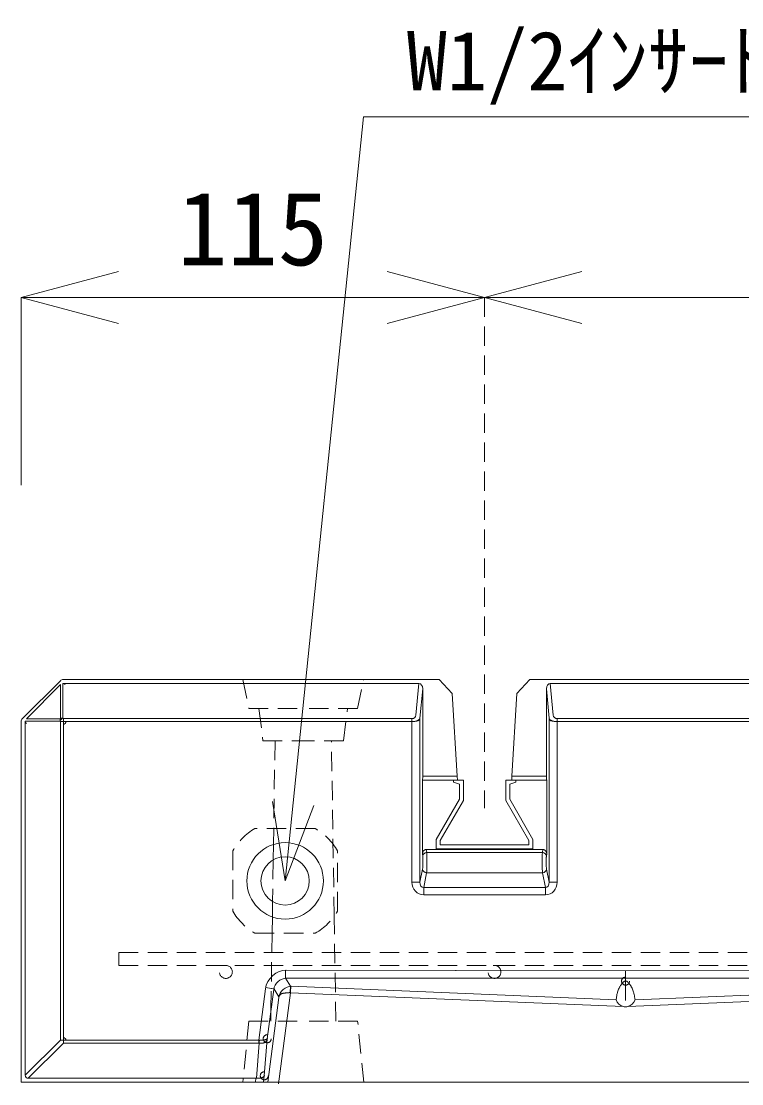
# Model space of a CAD drawing. Units: millimetres, scale not verified. Extents: x 494 to 2142, y -1316 to -164.
# Drawn here: x 1778.5 to 1957.3, y -1069 to -805.3 of the extents above; entities that cross this region are included whole.
import ezdxf
from ezdxf.enums import TextEntityAlignment as Align

# ---------------------------------------------------------------- set-up
doc = ezdxf.new("R2010")
doc.units = ezdxf.units.MM
doc.header["$LTSCALE"] = 4
doc.header["$PDMODE"] = 32
doc.header["$PDSIZE"] = 2
doc.linetypes.add('DASHED1', pattern=[1.8, 1.2, -0.6])
doc.layers.add('0-0', color=7, linetype='DASHED1', lineweight=9)
doc.styles.add('ＭＳ ゴシック', font='')
doc.styles.get('ＭＳ ゴシック').set_extended_font_data('MS Gothic')

msp = doc.modelspace()

# ---------------------------------------------------------------- linework, layer by layer
at = {"layer": '0-0', "linetype": 'Continuous'}
for p, q in [((1863.448, -828.952), (2038.686, -828.952)), ((1778.468, -873.849), (1802.616, -867.378)), ((1893.468, -873.849), (1869.32, -867.378)), ((1893.468, -873.849), (1917.616, -867.378)), ((1778.468, -873.849), (1893.468, -873.849)), ((1778.468, -873.849), (1802.616, -880.319)), ((1778.468, -873.849), (1778.468, -920.445)), ((1893.468, -873.849), (1869.32, -880.319)), ((1893.468, -873.849), (2078.468, -873.849)), ((1893.468, -873.849), (1917.616, -880.319)), ((1778.761, -978.394), (1788.175, -968.98)), ((1788.202, -969.953), (1779.734, -978.421)), ((1788.202, -978.421), (1788.202, -969.953)), ((1788.799, -969.687), (1788.799, -978.275)), ((1877.17, -969.687), (1788.799, -969.687)), ((1788.882, -968.687), (1882.218, -968.687)), ((1876.444, -977.563), (1877.17, -969.687)), ((1885.468, -972.177), (1882.218, -968.687)), ((1904.718, -968.687), (1901.468, -972.177)), ((1904.718, -968.687), (2068.054, -968.687)), ((1909.766, -969.687), (1910.492, -977.563)), ((2068.137, -969.687), (1909.766, -969.687)), ((1878.118, -970.958), (1877.441, -978.307)), ((1878.118, -992.687), (1878.118, -970.958)), ((1901.468, -972.177), (1900.276, -992.687)), ((1909.495, -978.307), (1908.818, -970.958)), ((1908.818, -992.687), (1908.818, -970.958)), ((1779.734, -978.421), (1788.202, -978.421)), ((1788.913, -978.389), (1788.799, -978.275)), ((1788.913, -978.389), (1788.913, -979.132)), ((1788.913, -978.389), (1875.447, -978.389)), ((1875.447, -979.132), (1875.447, -978.389)), ((1877.441, -978.307), (1877.441, -1019.006)), ((1909.495, -1019.006), (1909.495, -978.307)), ((1911.488, -978.389), (2068.023, -978.389)), ((1911.488, -978.389), (1911.488, -979.132)), ((1778.468, -1068.687), (1778.468, -979.101)), ((1779.468, -979.018), (1779.468, -1066.944)), ((1788.056, -979.018), (1779.468, -979.018)), ((1788.056, -979.018), (1788.17, -979.132)), ((1788.17, -1058.242), (1788.17, -979.132)), ((1788.913, -979.132), (1788.17, -979.132)), ((1788.913, -979.132), (1788.913, -1058.242)), ((1875.447, -979.132), (1788.913, -979.132)), ((1875.447, -1019.006), (1875.447, -979.132)), ((2068.023, -979.132), (1911.488, -979.132)), ((1911.488, -979.132), (1911.488, -1019.006)), ((1878.035, -1012.001), (1878.035, -993.687)), ((1885.718, -993.687), (1878.035, -993.687)), ((1878.118, -992.687), (1886.66, -992.687)), ((1885.718, -993.687), (1885.718, -994.187)), ((1885.718, -993.687), (1885.718, -994.187)), ((1886.718, -993.687), (1885.718, -993.687)), ((1885.718, -994.187), (1887.218, -994.687)), ((1888.218, -998.687), (1888.218, -993.687)), ((1898.718, -993.687), (1898.718, -998.687)), ((1899.718, -994.687), (1901.218, -994.187)), ((1900.276, -992.687), (1908.818, -992.687)), ((1901.218, -994.187), (1901.218, -993.687)), ((1908.901, -993.687), (1901.218, -993.687)), ((1908.901, -1012.001), (1908.901, -993.687)), ((1887.218, -994.687), (1887.218, -998.419)), ((1899.718, -998.419), (1899.718, -994.687)), ((1881.468, -1008.379), (1887.218, -998.419)), ((1888.218, -998.687), (1882.468, -1008.647)), ((1905.468, -1008.379), (1899.718, -998.419)), ((1843.968, -1018.687), (1851.09, -999.998)), ((1881.468, -1010.687), (1881.468, -1008.379)), ((1882.468, -1008.647), (1882.468, -1009.687)), ((1882.468, -1009.687), (1904.468, -1009.687)), ((1905.468, -1008.379), (1905.468, -1010.687)), ((1905.468, -1008.379), (1905.468, -1010.687)), ((1878.109, -1012.518), (1878.035, -1012.001)), ((1878.109, -1012.518), (1878.035, -1012.001)), ((1878.109, -1012.518), (1878.035, -1012.001)), ((1878.997, -1010.892), (1907.939, -1010.892)), ((1878.997, -1010.892), (1879.105, -1011.654)), ((1878.997, -1010.892), (1879.105, -1011.654)), ((1878.997, -1010.892), (1880.535, -1010.892)), ((1878.997, -1010.892), (1907.939, -1010.892)), ((1878.997, -1010.892), (1879.105, -1011.654)), ((1878.997, -1010.892), (1879.105, -1011.654)), ((1879.105, -1011.654), (1907.831, -1011.654)), ((1879.105, -1011.654), (1907.831, -1011.654)), ((1879.105, -1011.654), (1907.831, -1011.654)), ((1879.105, -1011.654), (1907.831, -1011.654)), ((1905.468, -1010.687), (1881.468, -1010.687)), ((1907.831, -1011.654), (1907.939, -1010.892)), ((1907.831, -1011.654), (1907.939, -1010.892)), ((1907.831, -1011.654), (1907.939, -1010.892)), ((1907.831, -1011.654), (1907.939, -1010.892)), ((1908.901, -1012.001), (1908.827, -1012.518)), ((1908.901, -1012.001), (1908.827, -1012.518)), ((1908.901, -1012.001), (1908.827, -1012.518)), ((1877.442, -1019.006), (1878.091, -1015.734)), ((1879.088, -1016.657), (1878.364, -1020.308)), ((1907.848, -1016.657), (1879.088, -1016.657)), ((1908.572, -1020.308), (1907.848, -1016.657)), ((1908.845, -1015.734), (1909.494, -1019.006)), ((1878.364, -1020.308), (1908.572, -1020.308)), ((1878.364, -1022.154), (1878.364, -1020.308)), ((1908.572, -1022.154), (1908.572, -1020.308)), ((1908.572, -1022.154), (1878.364, -1022.154)), ((1844.069, -1042.826), (1844.074, -1040.831)), ((1844.069, -1042.826), (1844.074, -1040.831)), ((1844.074, -1040.831), (1928.468, -1041.033)), ((1844.394, -1040.832), (1928.468, -1041.033)), ((2012.542, -1040.832), (1928.468, -1041.033)), ((1928.468, -1042.998), (1928.468, -1041.033)), ((1928.468, -1042.998), (1928.468, -1041.033)), ((1928.468, -1042.826), (1844.069, -1042.826)), ((1844.069, -1042.826), (1845.328, -1044.843)), ((1844.323, -1042.826), (1928.468, -1042.826)), ((2012.613, -1042.826), (1928.468, -1042.826)), ((1928.468, -1043.558), (1928.468, -1042.998)), ((1928.468, -1043.558), (1928.468, -1042.998)), ((1839.074, -1045.49), (1837.405, -1058.242)), ((1841.095, -1045.437), (1839.115, -1045.178)), ((1841.163, -1045.446), (1839.115, -1045.178)), ((1841.157, -1045.435), (1842.416, -1047.452)), ((1845.31, -1046.433), (1842.351, -1069.042)), ((1845.261, -1046.433), (1845.217, -1046.429)), ((1845.261, -1046.433), (1845.217, -1046.429)), ((1927.88, -1049.881), (1845.31, -1046.432)), ((1845.328, -1044.843), (1845.343, -1044.843)), ((1845.343, -1044.843), (1845.328, -1044.843)), ((1845.343, -1044.843), (1845.335, -1044.843)), ((1926.123, -1048.218), (1845.377, -1044.845)), ((1929.056, -1049.881), (2011.626, -1046.432)), ((1930.813, -1048.218), (2011.559, -1044.845)), ((1842.391, -1047.642), (1839.636, -1068.687)), ((1779.468, -1066.944), (1788.17, -1058.242)), ((1788.913, -1058.985), (1780.211, -1067.687)), ((1788.17, -1058.242), (1788.913, -1058.242)), ((1788.913, -1058.242), (1837.405, -1058.242)), ((1788.913, -1058.242), (1788.913, -1058.985)), ((1837.405, -1058.985), (1788.913, -1058.985)), ((1837.485, -1058.988), (1836.86, -1067.693)), ((1837.405, -1058.985), (1837.405, -1058.242)), ((1837.405, -1058.242), (1837.405, -1058.985)), ((1837.405, -1058.242), (1837.563, -1058.255)), ((1837.485, -1058.988), (1837.405, -1058.985)), ((1837.405, -1058.985), (1837.485, -1058.988)), ((1836.702, -1067.687), (1780.211, -1067.687)), ((1836.571, -1068.687), (1836.702, -1067.687)), ((1836.702, -1067.687), (1836.86, -1067.693)), ((1836.86, -1067.693), (1836.702, -1067.687)), ((1838.799, -1067.055), (1838.586, -1068.687)), ((1838.586, -1068.687), (1838.799, -1067.055)), ((1778.468, -1068.687), (1836.571, -1068.687)), ((1838.586, -1068.687), (1836.571, -1068.687)), ((1836.571, -1068.687), (1838.586, -1068.687)), ((1839.667, -1068.687), (1838.586, -1068.687)), ((1839.667, -1068.687), (1838.586, -1068.687)), ((1839.667, -1068.687), (1842.612, -1068.687)), ((1842.612, -1068.687), (2014.324, -1068.687))]:
    msp.add_line(p, q, dxfattribs=at)
at = {"layer": '0-0'}
for p, q in [((1893.468, -873.849), (1893.468, -1000.583)), ((1833.468, -968.687), (1834.968, -975.887)), ((1861.968, -975.887), (1863.468, -968.687)), ((1834.968, -975.887), (1848.468, -975.887)), ((1837.468, -975.887), (1838.468, -983.887)), ((1861.968, -975.887), (1848.468, -975.887)), ((1858.468, -983.887), (1859.468, -975.887)), ((1838.468, -983.887), (1848.468, -983.887)), ((1858.468, -983.887), (1848.468, -983.887)), ((1851.451, -1005.687), (1836.485, -1005.687)), ((1851.451, -1005.687), (1836.485, -1005.687)), ((1830.968, -1011.204), (1830.968, -1026.17)), ((1830.968, -1011.204), (1830.968, -1026.17)), ((1856.968, -1026.17), (1856.968, -1011.204)), ((1856.968, -1026.17), (1856.968, -1011.204)), ((1836.485, -1031.687), (1851.451, -1031.687)), ((1836.485, -1031.687), (1851.451, -1031.687)), ((1802.668, -1036.487), (2052.668, -1036.487)), ((1802.668, -1036.487), (1802.668, -1039.687)), ((1802.668, -1039.687), (2052.668, -1039.687)), ((1928.468, -1043.558), (1928.468, -1049.944)), ((1928.468, -1043.558), (1928.468, -1049.944)), ((1834.968, -1053.487), (1833.468, -1068.687)), ((1834.968, -1053.487), (1848.468, -1053.487)), ((1861.968, -1053.487), (1848.468, -1053.487)), ((1863.468, -1068.687), (1861.968, -1053.487))]:
    msp.add_line(p, q, dxfattribs=at)
at = {"layer": '0-0', "linetype": 'Continuous'}
for points in [[(1863.448, -828.952), (1843.968, -1018.687), (1840.792, -998.941)], [(1886.718, -993.687), (1886.66, -992.687), (1885.468, -972.177)], [(1888.218, -993.687), (1886.718, -993.687), (1886.718, -993.687), (1885.718, -993.687)], [(1885.718, -994.187), (1887.218, -994.687), (1887.218, -998.419)], [(1901.218, -993.687), (1900.218, -993.687), (1900.218, -993.687), (1898.718, -993.687)], [(1905.468, -1008.379), (1899.718, -998.419), (1899.718, -994.687), (1901.218, -994.187), (1901.218, -993.687)], [(1901.218, -993.687), (1900.218, -993.687), (1900.276, -992.687)], [(1905.468, -1010.687), (1881.468, -1010.687), (1881.468, -1008.379), (1887.218, -998.419)], [(1904.468, -1009.687), (1904.468, -1008.647), (1898.718, -998.687)], [(1878.997, -1010.892), (1880.535, -1010.892), (1906.401, -1010.892), (1907.939, -1010.892)], [(1880.535, -1010.892), (1906.401, -1010.892), (1907.939, -1010.892)], [(1926.123, -1048.218), (1926.145, -1048.052), (1926.186, -1047.766), (1926.229, -1047.48), (1926.277, -1047.195), (1926.332, -1046.911), (1926.395, -1046.629), (1926.437, -1046.466), (1926.479, -1046.317), (1926.559, -1046.062), (1926.648, -1045.81), (1926.748, -1045.562), (1926.856, -1045.319), (1926.975, -1045.081), (1927.048, -1044.946), (1927.11, -1044.836), (1927.224, -1044.65), (1927.346, -1044.469), (1927.477, -1044.292), (1927.617, -1044.12), (1927.769, -1043.952), (1927.862, -1043.857), (1927.899, -1043.82), (1927.965, -1043.759), (1928.033, -1043.702), (1928.104, -1043.652), (1928.179, -1043.611), (1928.257, -1043.581), (1928.305, -1043.569), (1928.319, -1043.567), (1928.346, -1043.564), (1928.372, -1043.561), (1928.399, -1043.56), (1928.425, -1043.559), (1928.452, -1043.558), (1928.468, -1043.558)], [(1930.813, -1048.218), (1930.791, -1048.052), (1930.75, -1047.766), (1930.707, -1047.48), (1930.659, -1047.195), (1930.604, -1046.911), (1930.541, -1046.629), (1930.499, -1046.466), (1930.457, -1046.317), (1930.377, -1046.062), (1930.288, -1045.81), (1930.188, -1045.562), (1930.079, -1045.319), (1929.961, -1045.081), (1929.888, -1044.946), (1929.826, -1044.836), (1929.712, -1044.65), (1929.59, -1044.469), (1929.459, -1044.292), (1929.319, -1044.12), (1929.167, -1043.952), (1929.074, -1043.857), (1929.037, -1043.82), (1928.971, -1043.759), (1928.903, -1043.702), (1928.832, -1043.652), (1928.757, -1043.611), (1928.679, -1043.581), (1928.631, -1043.569), (1928.616, -1043.567), (1928.59, -1043.564), (1928.564, -1043.561), (1928.537, -1043.56), (1928.511, -1043.559), (1928.484, -1043.558), (1928.468, -1043.558)], [(1841.134, -1045.624), (1839.533, -1057.855), (1838.799, -1067.055)], [(1842.794, -1046.895), (1842.74, -1046.946), (1842.689, -1046.999), (1842.662, -1047.032), (1842.633, -1047.068), (1842.588, -1047.133), (1842.547, -1047.2), (1842.508, -1047.269), (1842.471, -1047.339), (1842.436, -1047.411), (1842.416, -1047.452)], [(1845.343, -1046.433), (1845.331, -1046.432), (1845.31, -1046.432), (1845.29, -1046.431), (1845.269, -1046.43), (1845.249, -1046.43), (1845.229, -1046.429), (1845.217, -1046.429), (1845.168, -1046.428), (1845.083, -1046.429), (1844.999, -1046.432), (1844.914, -1046.436), (1844.83, -1046.44), (1844.746, -1046.446), (1844.697, -1046.449), (1844.648, -1046.453), (1844.565, -1046.459), (1844.482, -1046.465), (1844.4, -1046.471), (1844.317, -1046.478), (1844.234, -1046.485), (1844.186, -1046.489), (1844.132, -1046.494), (1844.04, -1046.504), (1843.948, -1046.514), (1843.856, -1046.526), (1843.765, -1046.538), (1843.673, -1046.552), (1843.619, -1046.561), (1843.56, -1046.572), (1843.458, -1046.592), (1843.357, -1046.615), (1843.258, -1046.643), (1843.161, -1046.677), (1843.066, -1046.718), (1843.013, -1046.745), (1842.975, -1046.766), (1842.912, -1046.805), (1842.852, -1046.848), (1842.794, -1046.895)], [(1837.485, -1058.988), (1837.549, -1058.99), (1837.66, -1058.993), (1837.771, -1058.994), (1837.882, -1058.995), (1837.992, -1058.993), (1838.103, -1058.988), (1838.167, -1058.984), (1838.211, -1058.98), (1838.287, -1058.972), (1838.363, -1058.962), (1838.438, -1058.95), (1838.513, -1058.934), (1838.587, -1058.916), (1838.63, -1058.904), (1838.673, -1058.891), (1838.747, -1058.865), (1838.819, -1058.835), (1838.89, -1058.802), (1838.958, -1058.764), (1839.024, -1058.723), (1839.061, -1058.697), (1839.094, -1058.672), (1839.148, -1058.626), (1839.199, -1058.577), (1839.247, -1058.525), (1839.292, -1058.47), (1839.334, -1058.412), (1839.356, -1058.377), (1839.373, -1058.35), (1839.4, -1058.301), (1839.424, -1058.252), (1839.447, -1058.201), (1839.466, -1058.149), (1839.483, -1058.097), (1839.492, -1058.066), (1839.497, -1058.046), (1839.505, -1058.012), (1839.512, -1057.978), (1839.518, -1057.944)], [(1837.563, -1058.255), (1837.634, -1058.257), (1837.757, -1058.261), (1837.879, -1058.262), (1838.001, -1058.262), (1838.122, -1058.258), (1838.242, -1058.249), (1838.311, -1058.242), (1838.364, -1058.234), (1838.457, -1058.22), (1838.549, -1058.203), (1838.641, -1058.184), (1838.735, -1058.166), (1838.83, -1058.148), (1838.885, -1058.138), (1838.939, -1058.129), (1839.033, -1058.114), (1839.125, -1058.096), (1839.215, -1058.073), (1839.3, -1058.042), (1839.378, -1058), (1839.42, -1057.97), (1839.431, -1057.961), (1839.451, -1057.943), (1839.469, -1057.925), (1839.488, -1057.906), (1839.506, -1057.886), (1839.523, -1057.867), (1839.533, -1057.855)], [(1839.518, -1057.944), (1839.524, -1057.909), (1839.53, -1057.875), (1839.533, -1057.855)], [(1836.86, -1067.693), (1836.917, -1067.694), (1837.014, -1067.696), (1837.111, -1067.697), (1837.208, -1067.697), (1837.306, -1067.696), (1837.403, -1067.693), (1837.459, -1067.69), (1837.5, -1067.688), (1837.571, -1067.682), (1837.641, -1067.675), (1837.712, -1067.666), (1837.781, -1067.656), (1837.851, -1067.643), (1837.89, -1067.634), (1837.929, -1067.625), (1837.994, -1067.608), (1838.059, -1067.589), (1838.123, -1067.568), (1838.188, -1067.545), (1838.252, -1067.521), (1838.289, -1067.506), (1838.323, -1067.493), (1838.38, -1067.469), (1838.437, -1067.443), (1838.491, -1067.414), (1838.543, -1067.382), (1838.591, -1067.346), (1838.617, -1067.323), (1838.638, -1067.302), (1838.671, -1067.262), (1838.702, -1067.22), (1838.731, -1067.175), (1838.758, -1067.129), (1838.784, -1067.082), (1838.799, -1067.055)], [(1842.612, -1068.687), (1839.755, -1068.687), (1839.667, -1068.687)]]:
    msp.add_lwpolyline(points, dxfattribs=at)
at = {"layer": '0-0'}
for points in [[(1841.468, -983.887), (1841.132, -1005.687), (1841.071, -1009.64), (1841.012, -1013.466), (1840.852, -1023.814), (1840.793, -1027.641), (1840.73, -1031.687), (1840.441, -1050.436), (1840.394, -1053.487)], [(1856.542, -1053.487), (1856.14, -1027.453), (1855.468, -983.887)]]:
    msp.add_lwpolyline(points, dxfattribs=at)
at = {"layer": '0-0', "linetype": 'Continuous'}
for radius in [9.5, 9.5, 6]:
    msp.add_circle((1843.968, -1018.687), radius, dxfattribs=at)
at = {"layer": '0-0'}
for centre in [(1829.268, -1041.287), (1895.935, -1041.287)]:
    msp.add_circle(centre, 1.6, dxfattribs=at)
at = {"layer": '0-0', "linetype": 'Continuous'}
for centre, start, end in [((1788.882, -969.687), 90, 135), ((1779.468, -979.101), 135, 180)]:
    msp.add_arc(centre, 1, start, end, dxfattribs=at)
at = {"layer": '0-0'}
for start, end in [(119.92643, 150.07357), (119.92643, 150.07357), (29.92643, 60.07357), (29.92643, 60.07357), (209.92643, 240.07357), (209.92643, 240.07357), (299.92643, 330.07357), (299.92643, 330.07357)]:
    msp.add_arc((1843.968, -1018.687), 15, start, end, dxfattribs=at)
at = {"layer": '0-0', "linetype": 'Continuous'}
for centre, major_axis, ratio, start_param, end_param in [((1788.799, -971.032), (0, -1.345), 0.743294, 2.5023971, 3.1415927), ((1877.115, -971.032), (0.124, 1.342), 0.741885, 4.8359966, 6.3514605), ((1909.821, -971.032), (0.124, -1.342), 0.741885, 3.0733229, 4.5887911), ((1788.799, -979.018), (0.707, 0.707), 0.617802, 1.0173898, 2.1242028), ((1788.799, -979.018), (0, 1), 0.743294, 0.9316008, 1.5707963), ((1788.799, -979.018), (1, 0), 0.743294, 1.5707963, 2.2099919), ((1875.447, -977.489), (-1, 0), 0.9, 1.5707963, 3.0588269), ((1875.447, -978.232), (2, 0), 0.45, 4.712389, 6.2004195), ((1876.444, -978.307), (-0.996, 0.092), 0.741885, 1.5025212, 3.017985), ((1911.488, -978.232), (-2, 0), 0.45, 0.0827593, 1.5707963), ((1910.492, -978.307), (-0.996, -0.092), 0.741885, 0.1235979, 1.6390661), ((1911.488, -977.489), (1, 0), 0.9, 3.2243519, 4.712389), ((1780.813, -979.018), (-1.345, 0), 0.743294, 6.2831853, 6.9223808), ((1788.913, -979.132), (-0.707, -0.707), 0.617802, 1.0173898, 2.1242028), ((1878.035, -992.687), (0, 1), 0.082955, 3.1415927, 4.712389), ((1908.901, -992.687), (0, 1), 0.082949, 1.5707963, 3.1415927), ((1879.038, -1012.049), (0.164, -1.149), 0.861846, 3.0194853, 4.5486533), ((1879.038, -1012.049), (0.164, -1.149), 0.861846, 3.0194853, 4.5486533), ((1879.038, -1012.049), (0.164, -1.149), 0.861846, 3.0194853, 4.5486533), ((1879.105, -1012.518), (0.99, 0.141), 0.861846, 1.3654324, 3.2537194), ((1878.034, -1014.074), (0, -1.8), 0.082955, 0.3961908, 2.6140702), ((1879.105, -1012.518), (-0.99, -0.141), 0.861846, 4.507025, 6.1194496), ((1878.034, -1014.074), (0, -1.8), 0.082955, 2.4008849, 2.6140702), ((1879.038, -1012.049), (0.164, -1.149), 0.861846, 3.0194853, 3.2637), ((1879.03, -1014.074), (0, 2.8), 0.053328, 3.5377835, 5.7556629), ((1907.831, -1012.518), (0.99, -0.141), 0.861846, 6.1710649, 8.0593295), ((1907.831, -1012.518), (-0.99, 0.141), 0.861846, 3.3053155, 4.9177368), ((1907.906, -1014.074), (0, 2.8), 0.053324, 0.5275224, 2.7454019), ((1907.898, -1012.049), (0.164, 1.149), 0.861846, 4.8761118, 6.4052831), ((1907.898, -1012.049), (0.164, 1.149), 0.861846, 4.8761118, 6.4052831), ((1907.898, -1012.049), (0.164, 1.149), 0.861846, 6.1610875, 6.4052831), ((1907.898, -1012.049), (0.164, 1.149), 0.861846, 4.8761118, 6.4052831), ((1908.903, -1014.074), (0, -1.8), 0.082949, 3.6691151, 5.8869945), ((1879.088, -1015.734), (-0.981, 0.195), 0.919848, 0.2123405, 1.7512279), ((1907.848, -1015.734), (-0.981, -0.195), 0.919848, 1.3903786, 2.9292686), ((1875.449, -1019.006), (2, 0), 0.000295, 4.712389, 6.2004195), ((1878.46, -1018.903), (0.635, 3.199), 0.919962, 1.7832834, 3.3221709), ((1878.46, -1018.902), (0.277, 1.394), 0.703576, 1.7832392, 3.3221267), ((1908.476, -1018.902), (-0.277, 1.394), 0.703578, 2.9610726, 4.4999626), ((1908.476, -1018.903), (-0.635, 3.199), 0.919962, 2.9610283, 4.4999183), ((1911.487, -1019.006), (-2, 0), 0.000295, 4.712389, 6.200426), ((1843.783, -1045.501), (-3.762, -3.294), 0.879772, 3.9269908, 5.4977871), ((1843.957, -1045.624), (-2.255, -1.979), 0.877651, 3.9269908, 5.4977871), ((1845.213, -1047.642), (-2.255, -1.979), 0.877651, 3.9269908, 5.4977871), ((1845.246, -1046.836), (-0.085, -1.998), 0.023854, 3.2151856, 4.5084599), ((1845.261, -1046.836), (0.083, 1.998), 0.008549, 0.073596, 1.3679092), ((1845.261, -1046.836), (0.083, 1.998), 0.008549, 4.9152761, 6.2095893), ((1845.246, -1046.836), (-0.085, -1.998), 0.023854, 1.7747254, 3.0679997), ((1928.447, -1047.205), (0, 2.75), 0.909091, 1.9482458, 2.9096194), ((1928.489, -1047.205), (0, 2.75), 0.909091, 3.3735659, 4.3349395), ((1928.468, -1046.698), (0, 3.246), 0.924265, 2.9305501, 3.3389679), ((1928.468, -1046.698), (0, 3.246), 0.924265, 2.9442174, 3.3526352), ((1788.913, -1058.242), (0.707, -0.707), 0.617802, 1.0173898, 2.1242028), ((1837.485, -1058.244), (-0.071, -0.997), 0.079096, 0.7356472, 1.5661507), ((1837.485, -1058.244), (0.071, 0.997), 0.079096, 3.8772399, 4.7077433), ((1780.813, -1066.342), (-1.145, -1.145), 0.617802, 5.7297788, 6.8365918)]:
    msp.add_ellipse(centre, major_axis=major_axis, ratio=ratio, start_param=start_param, end_param=end_param, dxfattribs=at)
at = {"layer": '0-0'}
for p in [(1928.468, -1043.558), (1839.533, -1057.855), (1838.799, -1067.055)]:
    msp.add_point(p, dxfattribs=at)

# ---------------------------------------------------------------- texts
at = {"layer": '0-0', "style": 'ＭＳ ゴシック'}
for s, height, p in [('W1/2ｲﾝｻｰﾄ（連結用）', 14.66, (1874.161, -826.773)), ('115', 18.33, (1817.218, -871.349))]:
    msp.add_text(s, height=height, dxfattribs=at).set_placement(p, align=Align.BOTTOM_LEFT)

doc.saveas('drawing.dxf')
